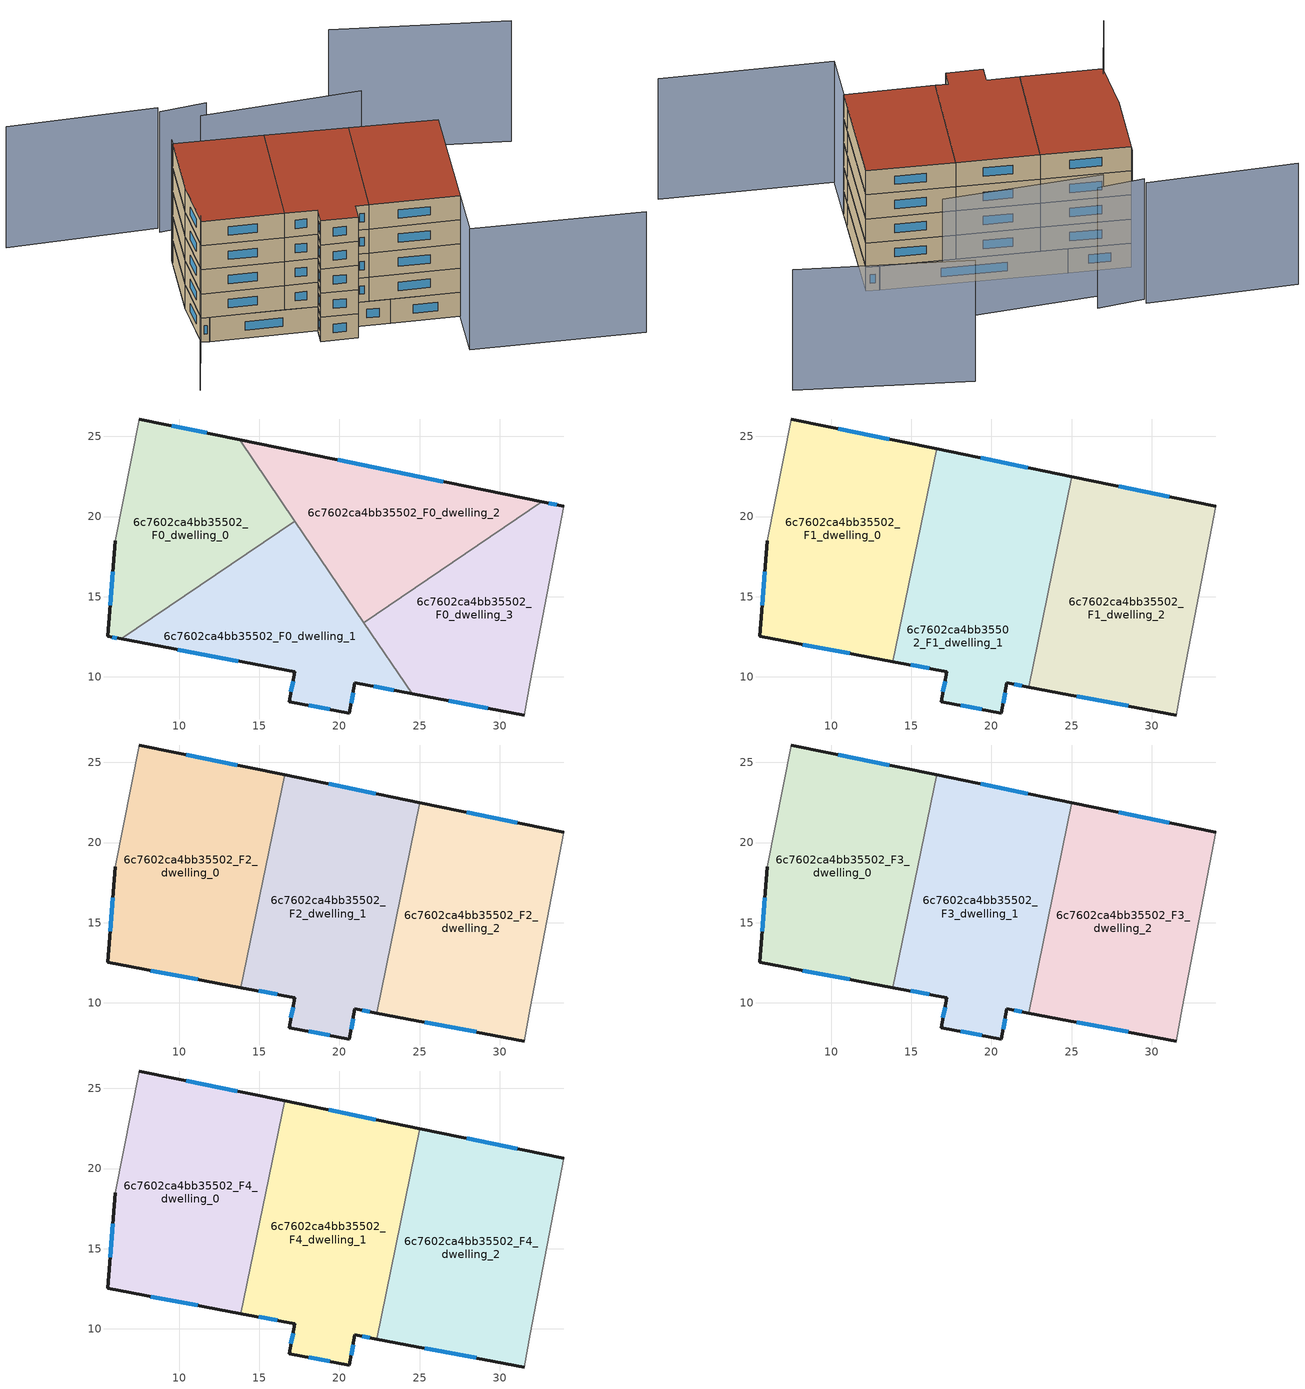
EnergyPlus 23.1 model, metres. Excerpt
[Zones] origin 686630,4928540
6c7602ca4bb35502_F0_dwelling_0
 floor ground (EU_floor_Construction): 13.77,24.8 17.22,19.72 6.39,12.36 5.53,12.53 6.01,18.48 7.5,26.09 z0
 wall outside (EU_wall_Construction): 13.77,24.8 7.5,26.09 / 6.01,18.48 5.53,12.53 6.39,12.36 z0:3
 wall adiabatic (EU_wall_Construction): 7.5,26.09 6.01,18.48 z0:3
 wall to 6c7602ca4bb35502_F0_dwelling_1 (EU_wall_Construction): 6.39,12.36 17.22,19.72 z0:3
 wall to 6c7602ca4bb35502_F0_dwelling_2 (EU_wall_Construction): 17.22,19.72 13.77,24.8 z0:3
 window (EU_Window_Construction): 11.73,25.22 9.54,25.67 / 5.81,12.47 6.11,12.42 / 5.85,16.54 5.69,14.46 z0.98:2.02
6c7602ca4bb35502_F0_dwelling_1
 floor ground (EU_floor_Construction): 17.22,19.72 24.54,8.94 20.97,9.62 20.61,7.74 16.86,8.45 17.22,10.32 6.39,12.36 z0
 wall outside (EU_wall_Construction): 6.39,12.36 17.22,10.32 16.86,8.45 20.61,7.74 20.97,9.62 24.54,8.94 z0:3
 wall to 6c7602ca4bb35502_F0_dwelling_3 (EU_wall_Construction): 24.54,8.94 21.52,13.38 z0:3
 wall to 6c7602ca4bb35502_F0_dwelling_2 (EU_wall_Construction): 21.52,13.38 17.22,19.72 z0:3
 window (EU_Window_Construction): 17.1,9.71 16.98,9.06 / 9.91,11.7 13.7,10.98 / 22.13,9.4 23.38,9.16 / 20.73,8.35 20.85,9.01 / 18.08,8.22 19.39,7.97 z0.98:2.02
6c7602ca4bb35502_F0_dwelling_2
 floor ground (EU_floor_Construction): 32.62,20.92 21.52,13.38 13.77,24.8 z0
 wall outside (EU_wall_Construction): 32.62,20.92 13.77,24.8 z0:3
 wall to 6c7602ca4bb35502_F0_dwelling_3 (EU_wall_Construction): 21.52,13.38 32.62,20.92 z0:3
 window (EU_Window_Construction): 26.49,22.18 19.9,23.54 z0.98:2.02
6c7602ca4bb35502_F0_dwelling_3
 floor ground (EU_floor_Construction): 34.01,20.64 31.91,9.69 31.52,7.62 24.54,8.94 21.52,13.38 32.62,20.92 z0
 wall outside (EU_wall_Construction): 34.01,20.64 32.62,20.92 / 24.54,8.94 31.52,7.62 z0:3
 wall adiabatic (EU_wall_Construction): 31.52,7.62 31.91,9.69 34.01,20.64 z0:3
 window (EU_Window_Construction): 33.56,20.73 33.07,20.83 / 26.81,8.51 29.25,8.05 z0.98:2.02
6c7602ca4bb35502_F1_dwelling_0
 floor to 6c7602ca4bb35502_F0_dwelling_0 (EU_floor_Construction): 13.77,24.8 16.02,21.48 15.4,18.48 6.39,12.36 5.53,12.53 6.01,18.48 7.5,26.09 z3
 floor to 6c7602ca4bb35502_F0_dwelling_1 (EU_floor_Construction): 15.4,18.48 13.86,10.95 6.39,12.36 z3
 floor to 6c7602ca4bb35502_F0_dwelling_2 (EU_floor_Construction): 16.58,24.22 16.02,21.48 13.77,24.8 z3
 wall outside (EU_wall_Construction): 16.58,24.22 7.5,26.09 / 6.01,18.48 5.53,12.53 13.86,10.95 z3:6
 wall to 6c7602ca4bb35502_F1_dwelling_1 (EU_wall_Construction): 13.86,10.95 16.58,24.22 z3:6
 wall adiabatic (EU_wall_Construction): 7.5,26.09 6.01,18.48 z3:6
 window (EU_Window_Construction): 13.63,24.83 10.45,25.48 / 8.24,12.02 11.15,11.46 / 5.85,16.54 5.69,14.46 z3.98:5.02
6c7602ca4bb35502_F1_dwelling_1
 floor to 6c7602ca4bb35502_F0_dwelling_1 (EU_floor_Construction): 17.22,19.72 22.78,11.54 22.33,9.36 20.97,9.62 20.61,7.74 16.86,8.45 17.22,10.32 13.86,10.95 15.4,18.48 z3
 floor to 6c7602ca4bb35502_F0_dwelling_0 (EU_floor_Construction): 16.02,21.48 17.22,19.72 15.4,18.48 z3
 floor to 6c7602ca4bb35502_F0_dwelling_3 (EU_floor_Construction): 23.42,14.67 22.78,11.54 21.52,13.38 z3
 floor to 6c7602ca4bb35502_F0_dwelling_2 (EU_floor_Construction): 25.03,22.48 23.42,14.67 21.52,13.38 16.02,21.48 16.58,24.22 z3
 wall outside (EU_wall_Construction): 13.86,10.95 17.22,10.32 16.86,8.45 20.61,7.74 20.97,9.62 22.33,9.36 / 25.03,22.48 16.58,24.22 z3:6
 wall to 6c7602ca4bb35502_F1_dwelling_2 (EU_wall_Construction): 22.33,9.36 25.03,22.48 z3:6
 window (EU_Window_Construction): 17.1,9.71 16.98,9.06 / 14.95,10.75 16.13,10.52 / 22.28,23.05 19.33,23.65 / 21.41,9.53 21.89,9.44 / 20.73,8.35 20.85,9.01 / 18.08,8.22 19.39,7.97 z3.98:5.02
6c7602ca4bb35502_F1_dwelling_2
 floor to 6c7602ca4bb35502_F0_dwelling_2 (EU_floor_Construction): 32.62,20.92 23.42,14.67 25.03,22.48 z3
 floor to 6c7602ca4bb35502_F0_dwelling_3 (EU_floor_Construction): 34.01,20.64 31.91,9.69 31.52,7.62 24.54,8.94 22.78,11.54 23.42,14.67 32.62,20.92 z3
 floor to 6c7602ca4bb35502_F0_dwelling_1 (EU_floor_Construction): 22.78,11.54 24.54,8.94 22.33,9.36 z3
 wall outside (EU_wall_Construction): 34.01,20.64 25.03,22.48 / 22.33,9.36 31.52,7.62 z3:6
 wall adiabatic (EU_wall_Construction): 31.52,7.62 31.91,9.69 34.01,20.64 z3:6
 window (EU_Window_Construction): 31.09,21.24 27.95,21.88 / 25.32,8.79 28.53,8.18 z3.98:5.02
6c7602ca4bb35502_F2_dwelling_0
 floor to 6c7602ca4bb35502_F1_dwelling_0 (EU_floor_Construction): 16.58,24.22 13.86,10.95 5.53,12.53 6.01,18.48 7.5,26.09 z6
 wall outside (EU_wall_Construction): 16.58,24.22 7.5,26.09 / 6.01,18.48 5.53,12.53 13.86,10.95 z6:9
 wall to 6c7602ca4bb35502_F2_dwelling_1 (EU_wall_Construction): 13.86,10.95 16.58,24.22 z6:9
 wall adiabatic (EU_wall_Construction): 7.5,26.09 6.01,18.48 z6:9
 window (EU_Window_Construction): 13.63,24.83 10.45,25.48 / 8.24,12.02 11.15,11.46 / 5.85,16.54 5.69,14.46 z6.98:8.02
6c7602ca4bb35502_F2_dwelling_1
 floor to 6c7602ca4bb35502_F1_dwelling_1 (EU_floor_Construction): 25.03,22.48 22.33,9.36 20.97,9.62 20.61,7.74 16.86,8.45 17.22,10.32 13.86,10.95 16.58,24.22 z6
 wall outside (EU_wall_Construction): 13.86,10.95 17.22,10.32 16.86,8.45 20.61,7.74 20.97,9.62 22.33,9.36 / 25.03,22.48 16.58,24.22 z6:9
 wall to 6c7602ca4bb35502_F2_dwelling_2 (EU_wall_Construction): 22.33,9.36 25.03,22.48 z6:9
 window (EU_Window_Construction): 17.1,9.71 16.98,9.06 / 14.95,10.75 16.13,10.52 / 22.28,23.05 19.33,23.65 / 21.41,9.53 21.89,9.44 / 20.73,8.35 20.85,9.01 / 18.08,8.22 19.39,7.97 z6.98:8.02
6c7602ca4bb35502_F2_dwelling_2
 floor to 6c7602ca4bb35502_F1_dwelling_2 (EU_floor_Construction): 34.01,20.64 31.91,9.69 31.52,7.62 22.33,9.36 25.03,22.48 z6
 wall outside (EU_wall_Construction): 34.01,20.64 25.03,22.48 / 22.33,9.36 31.52,7.62 z6:9
 wall adiabatic (EU_wall_Construction): 31.52,7.62 31.91,9.69 34.01,20.64 z6:9
 window (EU_Window_Construction): 31.09,21.24 27.95,21.88 / 25.32,8.79 28.53,8.18 z6.98:8.02
6c7602ca4bb35502_F3_dwelling_0
 floor to 6c7602ca4bb35502_F2_dwelling_0 (EU_floor_Construction): 16.58,24.22 13.86,10.95 5.53,12.53 6.01,18.48 7.5,26.09 z9
 wall outside (EU_wall_Construction): 16.58,24.22 7.5,26.09 / 6.01,18.48 5.53,12.53 13.86,10.95 z9:12
 wall to 6c7602ca4bb35502_F3_dwelling_1 (EU_wall_Construction): 13.86,10.95 16.58,24.22 z9:12
 wall adiabatic (EU_wall_Construction): 7.5,26.09 6.01,18.48 z9:12
 window (EU_Window_Construction): 13.63,24.83 10.45,25.48 / 8.24,12.02 11.15,11.46 / 5.85,16.54 5.69,14.46 z9.98:11.02
6c7602ca4bb35502_F3_dwelling_1
 floor to 6c7602ca4bb35502_F2_dwelling_1 (EU_floor_Construction): 25.03,22.48 22.33,9.36 20.97,9.62 20.61,7.74 16.86,8.45 17.22,10.32 13.86,10.95 16.58,24.22 z9
 wall outside (EU_wall_Construction): 13.86,10.95 17.22,10.32 16.86,8.45 20.61,7.74 20.97,9.62 22.33,9.36 / 25.03,22.48 16.58,24.22 z9:12
 wall to 6c7602ca4bb35502_F3_dwelling_2 (EU_wall_Construction): 22.33,9.36 25.03,22.48 z9:12
 window (EU_Window_Construction): 17.1,9.71 16.98,9.06 / 14.95,10.75 16.13,10.52 / 22.28,23.05 19.33,23.65 / 21.41,9.53 21.89,9.44 / 20.73,8.35 20.85,9.01 / 18.08,8.22 19.39,7.97 z9.98:11.02
6c7602ca4bb35502_F3_dwelling_2
 floor to 6c7602ca4bb35502_F2_dwelling_2 (EU_floor_Construction): 34.01,20.64 31.91,9.69 31.52,7.62 22.33,9.36 25.03,22.48 z9
 wall outside (EU_wall_Construction): 34.01,20.64 25.03,22.48 / 22.33,9.36 31.52,7.62 z9:12
 wall adiabatic (EU_wall_Construction): 31.52,7.62 31.91,9.69 34.01,20.64 z9:12
 window (EU_Window_Construction): 31.09,21.24 27.95,21.88 / 25.32,8.79 28.53,8.18 z9.98:11.02
6c7602ca4bb35502_F4_dwelling_0
 floor to 6c7602ca4bb35502_F3_dwelling_0 (EU_floor_Construction): 16.58,24.22 13.86,10.95 5.53,12.53 6.01,18.48 7.5,26.09 z12
 wall outside (EU_wall_Construction): 16.58,24.22 7.5,26.09 / 6.01,18.48 5.53,12.53 13.86,10.95 z12:15
 wall to 6c7602ca4bb35502_F4_dwelling_1 (EU_wall_Construction): 13.86,10.95 16.58,24.22 z12:15
 wall adiabatic (EU_wall_Construction): 7.5,26.09 6.01,18.48 z12:15
 window (EU_Window_Construction): 13.63,24.83 10.45,25.48 / 8.24,12.02 11.15,11.46 / 5.85,16.54 5.69,14.46 z12.98:14.02
 roof outside (EU_roof_Construction): 13.86,10.95 16.58,24.22 7.5,26.09 6.01,18.48 5.53,12.53 z15
6c7602ca4bb35502_F4_dwelling_1
 floor to 6c7602ca4bb35502_F3_dwelling_1 (EU_floor_Construction): 25.03,22.48 22.33,9.36 20.97,9.62 20.61,7.74 16.86,8.45 17.22,10.32 13.86,10.95 16.58,24.22 z12
 wall outside (EU_wall_Construction): 13.86,10.95 17.22,10.32 16.86,8.45 20.61,7.74 20.97,9.62 22.33,9.36 / 25.03,22.48 16.58,24.22 z12:15
 wall to 6c7602ca4bb35502_F4_dwelling_2 (EU_wall_Construction): 22.33,9.36 25.03,22.48 z12:15
 window (EU_Window_Construction): 17.1,9.71 16.98,9.06 / 14.95,10.75 16.13,10.52 / 22.28,23.05 19.33,23.65 / 21.41,9.53 21.89,9.44 / 20.73,8.35 20.85,9.01 / 18.08,8.22 19.39,7.97 z12.98:14.02
 roof outside (EU_roof_Construction): 22.33,9.36 25.03,22.48 16.58,24.22 13.86,10.95 17.22,10.32 16.86,8.45 20.61,7.74 20.97,9.62 z15
6c7602ca4bb35502_F4_dwelling_2
 floor to 6c7602ca4bb35502_F3_dwelling_2 (EU_floor_Construction): 34.01,20.64 31.91,9.69 31.52,7.62 22.33,9.36 25.03,22.48 z12
 wall outside (EU_wall_Construction): 34.01,20.64 25.03,22.48 / 22.33,9.36 31.52,7.62 z12:15
 wall adiabatic (EU_wall_Construction): 31.52,7.62 31.91,9.69 34.01,20.64 z12:15
 window (EU_Window_Construction): 31.09,21.24 27.95,21.88 / 25.32,8.79 28.53,8.18 z12.98:14.02
 roof outside (EU_roof_Construction): 31.52,7.62 31.91,9.69 34.01,20.64 25.03,22.48 22.33,9.36 z15
shading: 5.83,13.48 2.56,4.82 / 7.62,26.72 6,18.43 / 28.47,27.94 11.83,29.61 / 13.11,31.49 8.19,31.68 / 8.22,32.39 -7.23,34.65 / 48.1,-1.46 30.42,1.93 / 30.42,1.93 34.01,20.64 / 46.83,34 29.06,38.9 z0:15
[Building]
EU S2 Campaign: North Axis=0; Terrain=City; Solar Distribution=FullExterior
[Site:Location]
Bologna: Latitude=44.5; Longitude=11.25; Time Zone=1; Elevation=37
[SizingPeriod:WeatherFileDays]
AnnualSizingPeriod: Begin Month=1; Begin Day of Month=1; End Month=12; End Day of Month=31; Day of Week for Start Day=Monday; Use Weather File Daylight Saving Period=No; Use Weather File Rain and Snow Indicators=No
[MATERIAL]
EU_InternalMass_Material: Roughness=MediumRough; Thickness=0.1; Conductivity=1; Density=1800; Specific Heat=900; Thermal Absorptance=0.9; Solar Absorptance=0.7; Visible Absorptance=0.7
[MATERIAL:NOMASS] Roughness=MediumRough; Thermal Absorptance=0.9; Solar Absorptance=0.7; Visible Absorptance=0.7
Name | Thermal Resistance
EU_wall_NoMass | 0.905828
EU_roof_NoMass | 0.37593
EU_floor_NoMass | 0.67114
[WINDOWMATERIAL:SIMPLEGLAZINGSYSTEM]
EU_Window_SimpleGlazing: UFactor=4.52486; Solar Heat Gain Coefficient=0.85; Visible Transmittance=0.85
[CONSTRUCTION]
EU_wall_Construction: EU_wall_NoMass
EU_roof_Construction: EU_roof_NoMass
EU_floor_Construction: EU_floor_NoMass
EU_InternalMass_Construction: EU_InternalMass_Material
EU_Window_Construction: EU_Window_SimpleGlazing
[ZONE] Type=1; Multiplier=1; Ceiling Height=autocalculate; Floor Area=autocalculate; Part of Total Floor Area=Yes
Name | Volume
6c7602ca4bb35502_F0_dwelling_0 | 277.658
6c7602ca4bb35502_F1_dwelling_0; 6c7602ca4bb35502_F2_dwelling_0; 6c7602ca4bb35502_F3_dwelling_0; 6c7602ca4bb35502_F4_dwelling_0 | 370.228
6c7602ca4bb35502_F0_dwelling_1 | 277.675
6c7602ca4bb35502_F1_dwelling_1; 6c7602ca4bb35502_F2_dwelling_1; 6c7602ca4bb35502_F3_dwelling_1; 6c7602ca4bb35502_F4_dwelling_1 | 370.208
6c7602ca4bb35502_F0_dwelling_2 | 277.666
6c7602ca4bb35502_F1_dwelling_2; 6c7602ca4bb35502_F2_dwelling_2; 6c7602ca4bb35502_F3_dwelling_2; 6c7602ca4bb35502_F4_dwelling_2 | 370.203
6c7602ca4bb35502_F0_dwelling_3 | 277.676
[INTERNALMASS] Construction=EU_InternalMass_Construction
Name | Zone or ZoneList | Surface Area
6c7602ca4bb35502_F0_dwelling_0_EU_InternalMass | 6c7602ca4bb35502_F0_dwelling_0 | 92.5513
6c7602ca4bb35502_F0_dwelling_1_EU_InternalMass | 6c7602ca4bb35502_F0_dwelling_1 | 92.5577
6c7602ca4bb35502_F0_dwelling_2_EU_InternalMass | 6c7602ca4bb35502_F0_dwelling_2 | 92.5508
6c7602ca4bb35502_F0_dwelling_3_EU_InternalMass | 6c7602ca4bb35502_F0_dwelling_3 | 92.5594
6c7602ca4bb35502_F1_dwelling_0_EU_InternalMass | 6c7602ca4bb35502_F1_dwelling_0 | 123.409
6c7602ca4bb35502_F1_dwelling_1_EU_InternalMass | 6c7602ca4bb35502_F1_dwelling_1 | 123.402
6c7602ca4bb35502_F1_dwelling_2_EU_InternalMass | 6c7602ca4bb35502_F1_dwelling_2 | 123.401
6c7602ca4bb35502_F2_dwelling_0_EU_InternalMass | 6c7602ca4bb35502_F2_dwelling_0 | 123.409
6c7602ca4bb35502_F2_dwelling_1_EU_InternalMass | 6c7602ca4bb35502_F2_dwelling_1 | 123.402
6c7602ca4bb35502_F2_dwelling_2_EU_InternalMass | 6c7602ca4bb35502_F2_dwelling_2 | 123.401
6c7602ca4bb35502_F3_dwelling_0_EU_InternalMass | 6c7602ca4bb35502_F3_dwelling_0 | 123.409
6c7602ca4bb35502_F3_dwelling_1_EU_InternalMass | 6c7602ca4bb35502_F3_dwelling_1 | 123.402
6c7602ca4bb35502_F3_dwelling_2_EU_InternalMass | 6c7602ca4bb35502_F3_dwelling_2 | 123.401
6c7602ca4bb35502_F4_dwelling_0_EU_InternalMass | 6c7602ca4bb35502_F4_dwelling_0 | 123.409
6c7602ca4bb35502_F4_dwelling_1_EU_InternalMass | 6c7602ca4bb35502_F4_dwelling_1 | 123.402
6c7602ca4bb35502_F4_dwelling_2_EU_InternalMass | 6c7602ca4bb35502_F4_dwelling_2 | 123.401
[OTHEREQUIPMENT] Fuel Type=Electricity; Design Level Calculation Method=Watts/Area; Power per Zone Floor Area=1; Fraction Latent=0; Fraction Radiant=0; Fraction Lost=0; Carbon Dioxide Generation Rate=0; EndUse Subcategory=EU_Step8_InternalGains
Name | Zone or ZoneList or Space or SpaceList | Schedule
EU_Step8_InternalGain_6c7602ca4bb35502_F0_dwelling_0_f000 | 6c7602ca4bb35502_F0_dwelling_0 | EU_Step8_GainSchedule_6c7602ca4bb35502_F0_dwelling_0_f000
EU_Step8_InternalGain_6c7602ca4bb35502_F0_dwelling_1_f000 | 6c7602ca4bb35502_F0_dwelling_1 | EU_Step8_GainSchedule_6c7602ca4bb35502_F0_dwelling_1_f000
EU_Step8_InternalGain_6c7602ca4bb35502_F0_dwelling_2_f000 | 6c7602ca4bb35502_F0_dwelling_2 | EU_Step8_GainSchedule_6c7602ca4bb35502_F0_dwelling_2_f000
EU_Step8_InternalGain_6c7602ca4bb35502_F0_dwelling_3_f000 | 6c7602ca4bb35502_F0_dwelling_3 | EU_Step8_GainSchedule_6c7602ca4bb35502_F0_dwelling_3_f000
EU_Step8_InternalGain_6c7602ca4bb35502_F1_dwelling_0_f000 | 6c7602ca4bb35502_F1_dwelling_0 | EU_Step8_GainSchedule_6c7602ca4bb35502_F1_dwelling_0_f000
EU_Step8_InternalGain_6c7602ca4bb35502_F1_dwelling_1_f000 | 6c7602ca4bb35502_F1_dwelling_1 | EU_Step8_GainSchedule_6c7602ca4bb35502_F1_dwelling_1_f000
EU_Step8_InternalGain_6c7602ca4bb35502_F1_dwelling_2_f000 | 6c7602ca4bb35502_F1_dwelling_2 | EU_Step8_GainSchedule_6c7602ca4bb35502_F1_dwelling_2_f000
EU_Step8_InternalGain_6c7602ca4bb35502_F2_dwelling_0_f000 | 6c7602ca4bb35502_F2_dwelling_0 | EU_Step8_GainSchedule_6c7602ca4bb35502_F2_dwelling_0_f000
EU_Step8_InternalGain_6c7602ca4bb35502_F2_dwelling_1_f000 | 6c7602ca4bb35502_F2_dwelling_1 | EU_Step8_GainSchedule_6c7602ca4bb35502_F2_dwelling_1_f000
EU_Step8_InternalGain_6c7602ca4bb35502_F2_dwelling_2_f000 | 6c7602ca4bb35502_F2_dwelling_2 | EU_Step8_GainSchedule_6c7602ca4bb35502_F2_dwelling_2_f000
EU_Step8_InternalGain_6c7602ca4bb35502_F3_dwelling_0_f000 | 6c7602ca4bb35502_F3_dwelling_0 | EU_Step8_GainSchedule_6c7602ca4bb35502_F3_dwelling_0_f000
EU_Step8_InternalGain_6c7602ca4bb35502_F3_dwelling_1_f000 | 6c7602ca4bb35502_F3_dwelling_1 | EU_Step8_GainSchedule_6c7602ca4bb35502_F3_dwelling_1_f000
EU_Step8_InternalGain_6c7602ca4bb35502_F3_dwelling_2_f000 | 6c7602ca4bb35502_F3_dwelling_2 | EU_Step8_GainSchedule_6c7602ca4bb35502_F3_dwelling_2_f000
EU_Step8_InternalGain_6c7602ca4bb35502_F4_dwelling_0_f000 | 6c7602ca4bb35502_F4_dwelling_0 | EU_Step8_GainSchedule_6c7602ca4bb35502_F4_dwelling_0_f000
EU_Step8_InternalGain_6c7602ca4bb35502_F4_dwelling_1_f000 | 6c7602ca4bb35502_F4_dwelling_1 | EU_Step8_GainSchedule_6c7602ca4bb35502_F4_dwelling_1_f000
EU_Step8_InternalGain_6c7602ca4bb35502_F4_dwelling_2_f000 | 6c7602ca4bb35502_F4_dwelling_2 | EU_Step8_GainSchedule_6c7602ca4bb35502_F4_dwelling_2_f000
[ZONEVENTILATION:DESIGNFLOWRATE] Schedule=EU_AlwaysOn; Design Flow Rate Calculation Method=AirChanges/Hour; Air Changes per Hour=0.73129; Ventilation Type=Natural; Fan Pressure Rise=0; Fan Total Efficiency=1; Constant Term Coefficient=1; Temperature Term Coefficient=0; Velocity Term Coefficient=0; Velocity Squared Term Coefficient=0; Minimum Indoor Temperature=-100; Maximum Indoor Temperature=100; Delta Temperature=-100; Minimum Outdoor Temperature=-100; Maximum Outdoor Temperature=100; Maximum Wind Speed=40
Name | Zone or ZoneList or Space or SpaceList
EU_ConstantAir_6c7602ca4bb35502_F0_dwelling_0 | 6c7602ca4bb35502_F0_dwelling_0
EU_ConstantAir_6c7602ca4bb35502_F0_dwelling_1 | 6c7602ca4bb35502_F0_dwelling_1
EU_ConstantAir_6c7602ca4bb35502_F0_dwelling_2 | 6c7602ca4bb35502_F0_dwelling_2
EU_ConstantAir_6c7602ca4bb35502_F0_dwelling_3 | 6c7602ca4bb35502_F0_dwelling_3
EU_ConstantAir_6c7602ca4bb35502_F1_dwelling_0 | 6c7602ca4bb35502_F1_dwelling_0
EU_ConstantAir_6c7602ca4bb35502_F1_dwelling_1 | 6c7602ca4bb35502_F1_dwelling_1
EU_ConstantAir_6c7602ca4bb35502_F1_dwelling_2 | 6c7602ca4bb35502_F1_dwelling_2
EU_ConstantAir_6c7602ca4bb35502_F2_dwelling_0 | 6c7602ca4bb35502_F2_dwelling_0
EU_ConstantAir_6c7602ca4bb35502_F2_dwelling_1 | 6c7602ca4bb35502_F2_dwelling_1
EU_ConstantAir_6c7602ca4bb35502_F2_dwelling_2 | 6c7602ca4bb35502_F2_dwelling_2
EU_ConstantAir_6c7602ca4bb35502_F3_dwelling_0 | 6c7602ca4bb35502_F3_dwelling_0
EU_ConstantAir_6c7602ca4bb35502_F3_dwelling_1 | 6c7602ca4bb35502_F3_dwelling_1
EU_ConstantAir_6c7602ca4bb35502_F3_dwelling_2 | 6c7602ca4bb35502_F3_dwelling_2
EU_ConstantAir_6c7602ca4bb35502_F4_dwelling_0 | 6c7602ca4bb35502_F4_dwelling_0
EU_ConstantAir_6c7602ca4bb35502_F4_dwelling_1 | 6c7602ca4bb35502_F4_dwelling_1
EU_ConstantAir_6c7602ca4bb35502_F4_dwelling_2 | 6c7602ca4bb35502_F4_dwelling_2
[HVACTEMPLATE:THERMOSTAT] Constant Heating Setpoint=20; Constant Cooling Setpoint=50
EU_HeatOnly_6c7602ca4bb35502_F0_dwelling_0; EU_HeatOnly_6c7602ca4bb35502_F0_dwelling_1; EU_HeatOnly_6c7602ca4bb35502_F0_dwelling_2; EU_HeatOnly_6c7602ca4bb35502_F0_dwelling_3; EU_HeatOnly_6c7602ca4bb35502_F1_dwelling_0; EU_HeatOnly_6c7602ca4bb35502_F1_dwelling_1; EU_HeatOnly_6c7602ca4bb35502_F1_dwelling_2; EU_HeatOnly_6c7602ca4bb35502_F2_dwelling_0; EU_HeatOnly_6c7602ca4bb35502_F2_dwelling_1; EU_HeatOnly_6c7602ca4bb35502_F2_dwelling_2; EU_HeatOnly_6c7602ca4bb35502_F3_dwelling_0; EU_HeatOnly_6c7602ca4bb35502_F3_dwelling_1; EU_HeatOnly_6c7602ca4bb35502_F3_dwelling_2; EU_HeatOnly_6c7602ca4bb35502_F4_dwelling_0; EU_HeatOnly_6c7602ca4bb35502_F4_dwelling_1; EU_HeatOnly_6c7602ca4bb35502_F4_dwelling_2
[HVACTEMPLATE:ZONE:IDEALLOADSAIRSYSTEM] System Availability Schedule=EU_AlwaysOn; Maximum Heating Supply Air Temperature=50; Minimum Cooling Supply Air Temperature=13; Maximum Heating Supply Air Humidity Ratio=0.0156; Minimum Cooling Supply Air Humidity Ratio=0.0077; Heating Limit=NoLimit; Cooling Limit=NoLimit; Heating Availability Schedule=EU_AlwaysOn; Cooling Availability Schedule=EU_CoolingOff; Dehumidification Control Type=ConstantSensibleHeatRatio; Cooling Sensible Heat Ratio=0.7; Dehumidification Setpoint=60; Humidification Control Type=None; Humidification Setpoint=30; Outdoor Air Method=None; Outdoor Air Flow Rate per Person=0.00944; Outdoor Air Flow Rate per Zone Floor Area=0; Outdoor Air Flow Rate per Zone=0; Demand Controlled Ventilation Type=None; Outdoor Air Economizer Type=NoEconomizer; Heat Recovery Type=None; Sensible Heat Recovery Effectiveness=0.7; Latent Heat Recovery Effectiveness=0.65
Name | Template Thermostat
6c7602ca4bb35502_F0_dwelling_0 | EU_HeatOnly_6c7602ca4bb35502_F0_dwelling_0
6c7602ca4bb35502_F0_dwelling_1 | EU_HeatOnly_6c7602ca4bb35502_F0_dwelling_1
6c7602ca4bb35502_F0_dwelling_2 | EU_HeatOnly_6c7602ca4bb35502_F0_dwelling_2
6c7602ca4bb35502_F0_dwelling_3 | EU_HeatOnly_6c7602ca4bb35502_F0_dwelling_3
6c7602ca4bb35502_F1_dwelling_0 | EU_HeatOnly_6c7602ca4bb35502_F1_dwelling_0
6c7602ca4bb35502_F1_dwelling_1 | EU_HeatOnly_6c7602ca4bb35502_F1_dwelling_1
6c7602ca4bb35502_F1_dwelling_2 | EU_HeatOnly_6c7602ca4bb35502_F1_dwelling_2
6c7602ca4bb35502_F2_dwelling_0 | EU_HeatOnly_6c7602ca4bb35502_F2_dwelling_0
6c7602ca4bb35502_F2_dwelling_1 | EU_HeatOnly_6c7602ca4bb35502_F2_dwelling_1
6c7602ca4bb35502_F2_dwelling_2 | EU_HeatOnly_6c7602ca4bb35502_F2_dwelling_2
6c7602ca4bb35502_F3_dwelling_0 | EU_HeatOnly_6c7602ca4bb35502_F3_dwelling_0
6c7602ca4bb35502_F3_dwelling_1 | EU_HeatOnly_6c7602ca4bb35502_F3_dwelling_1
6c7602ca4bb35502_F3_dwelling_2 | EU_HeatOnly_6c7602ca4bb35502_F3_dwelling_2
6c7602ca4bb35502_F4_dwelling_0 | EU_HeatOnly_6c7602ca4bb35502_F4_dwelling_0
6c7602ca4bb35502_F4_dwelling_1 | EU_HeatOnly_6c7602ca4bb35502_F4_dwelling_1
6c7602ca4bb35502_F4_dwelling_2 | EU_HeatOnly_6c7602ca4bb35502_F4_dwelling_2
[SIZING:ZONE] Zone Cooling Design Supply Air Temperature Input Method=SupplyAirTemperature; Zone Cooling Design Supply Air Temperature=13; Zone Heating Design Supply Air Temperature Input Method=SupplyAirTemperature; Zone Heating Design Supply Air Temperature=50; Zone Cooling Design Supply Air Humidity Ratio=0.008; Zone Heating Design Supply Air Humidity Ratio=0.008; Cooling Design Air Flow Method=DesignDay; Cooling Design Air Flow Rate=0; Cooling Minimum Air Flow per Zone Floor Area=0.000762; Cooling Minimum Air Flow=0; Cooling Minimum Air Flow Fraction=0.2; Heating Design Air Flow Method=DesignDay; Heating Design Air Flow Rate=0; Heating Maximum Air Flow per Zone Floor Area=0.002032; Heating Maximum Air Flow=0.141576; Heating Maximum Air Flow Fraction=0.3; Account for Dedicated Outdoor Air System=No; Dedicated Outdoor Air System Control Strategy=NeutralSupplyAir; Dedicated Outdoor Air Low Setpoint Temperature for Design=autosize; Dedicated Outdoor Air High Setpoint Temperature for Design=autosize; Zone Load Sizing Method=Sensible Load Only No Latent Load; Zone Latent Cooling Design Supply Air Humidity Ratio Input Method=HumidityRatioDifference; Zone Cooling Design Supply Air Humidity Ratio Difference=0.005; Zone Latent Heating Design Supply Air Humidity Ratio Input Method=HumidityRatioDifference; Zone Humidification Design Supply Air Humidity Ratio Difference=0.005
6c7602ca4bb35502_F0_dwelling_0; 6c7602ca4bb35502_F0_dwelling_1; 6c7602ca4bb35502_F0_dwelling_2; 6c7602ca4bb35502_F0_dwelling_3; 6c7602ca4bb35502_F1_dwelling_0; 6c7602ca4bb35502_F1_dwelling_1; 6c7602ca4bb35502_F1_dwelling_2; 6c7602ca4bb35502_F2_dwelling_0; 6c7602ca4bb35502_F2_dwelling_1; 6c7602ca4bb35502_F2_dwelling_2; 6c7602ca4bb35502_F3_dwelling_0; 6c7602ca4bb35502_F3_dwelling_1; 6c7602ca4bb35502_F3_dwelling_2; 6c7602ca4bb35502_F4_dwelling_0; 6c7602ca4bb35502_F4_dwelling_1; 6c7602ca4bb35502_F4_dwelling_2
[SCHEDULE:CONSTANT]
Name | Hourly Value
EU_AlwaysOn | 1
EU_CoolingOff | 0
[SCHEDULE:FILE] Column Number=1; Rows to Skip at Top=0; Number of Hours of Data=8760; Column Separator=Comma; Interpolate to Timestep=No; Minutes per Item=60; Adjust Schedule for Daylight Savings=Yes
Name | File
EU_Step8_GainSchedule_6c7602ca4bb35502_F0_dwelling_0_f000 | ../../schedules/6c7602ca4bb35502/6c7602ca4bb35502_F0_dwelling_0_f000_gain.csv
EU_Step8_GainSchedule_6c7602ca4bb35502_F0_dwelling_1_f000 | ../../schedules/6c7602ca4bb35502/6c7602ca4bb35502_F0_dwelling_1_f000_gain.csv
EU_Step8_GainSchedule_6c7602ca4bb35502_F0_dwelling_2_f000 | ../../schedules/6c7602ca4bb35502/6c7602ca4bb35502_F0_dwelling_2_f000_gain.csv
EU_Step8_GainSchedule_6c7602ca4bb35502_F0_dwelling_3_f000 | ../../schedules/6c7602ca4bb35502/6c7602ca4bb35502_F0_dwelling_3_f000_gain.csv
EU_Step8_GainSchedule_6c7602ca4bb35502_F1_dwelling_0_f000 | ../../schedules/6c7602ca4bb35502/6c7602ca4bb35502_F1_dwelling_0_f000_gain.csv
EU_Step8_GainSchedule_6c7602ca4bb35502_F1_dwelling_1_f000 | ../../schedules/6c7602ca4bb35502/6c7602ca4bb35502_F1_dwelling_1_f000_gain.csv
EU_Step8_GainSchedule_6c7602ca4bb35502_F1_dwelling_2_f000 | ../../schedules/6c7602ca4bb35502/6c7602ca4bb35502_F1_dwelling_2_f000_gain.csv
EU_Step8_GainSchedule_6c7602ca4bb35502_F2_dwelling_0_f000 | ../../schedules/6c7602ca4bb35502/6c7602ca4bb35502_F2_dwelling_0_f000_gain.csv
EU_Step8_GainSchedule_6c7602ca4bb35502_F2_dwelling_1_f000 | ../../schedules/6c7602ca4bb35502/6c7602ca4bb35502_F2_dwelling_1_f000_gain.csv
EU_Step8_GainSchedule_6c7602ca4bb35502_F2_dwelling_2_f000 | ../../schedules/6c7602ca4bb35502/6c7602ca4bb35502_F2_dwelling_2_f000_gain.csv
EU_Step8_GainSchedule_6c7602ca4bb35502_F3_dwelling_0_f000 | ../../schedules/6c7602ca4bb35502/6c7602ca4bb35502_F3_dwelling_0_f000_gain.csv
EU_Step8_GainSchedule_6c7602ca4bb35502_F3_dwelling_1_f000 | ../../schedules/6c7602ca4bb35502/6c7602ca4bb35502_F3_dwelling_1_f000_gain.csv
EU_Step8_GainSchedule_6c7602ca4bb35502_F3_dwelling_2_f000 | ../../schedules/6c7602ca4bb35502/6c7602ca4bb35502_F3_dwelling_2_f000_gain.csv
EU_Step8_GainSchedule_6c7602ca4bb35502_F4_dwelling_0_f000 | ../../schedules/6c7602ca4bb35502/6c7602ca4bb35502_F4_dwelling_0_f000_gain.csv
EU_Step8_GainSchedule_6c7602ca4bb35502_F4_dwelling_1_f000 | ../../schedules/6c7602ca4bb35502/6c7602ca4bb35502_F4_dwelling_1_f000_gain.csv
EU_Step8_GainSchedule_6c7602ca4bb35502_F4_dwelling_2_f000 | ../../schedules/6c7602ca4bb35502/6c7602ca4bb35502_F4_dwelling_2_f000_gain.csv
